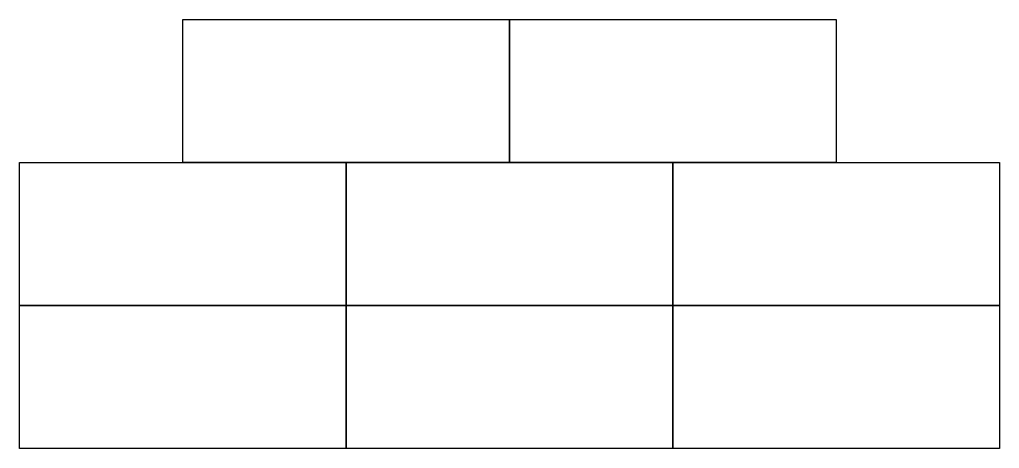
# Model space of a CAD drawing. Header units: inches. Extents: x 65 to 77, y 13.6 to 18.8.
import ezdxf

# ---------------------------------------------------------------- set-up
doc = ezdxf.new("R2010")
doc.units = ezdxf.units.IN
doc.header["$MEASUREMENT"] = 0

msp = doc.modelspace()

# ---------------------------------------------------------------- linework, layer by layer
for points in [[(67.011, 18.837), (71.011, 18.837), (71.011, 17.087), (67.011, 17.087)], [(71.011, 18.837), (75.011, 18.837), (75.011, 17.087), (71.011, 17.087)], [(65.011, 17.087), (69.011, 17.087), (69.011, 15.337), (65.011, 15.337)], [(69.011, 17.087), (73.011, 17.087), (73.011, 15.337), (69.011, 15.337)], [(73.011, 17.087), (77.011, 17.087), (77.011, 15.337), (73.011, 15.337)], [(65.011, 15.337), (69.011, 15.337), (69.011, 13.587), (65.011, 13.587)], [(69.011, 15.337), (73.011, 15.337), (73.011, 13.587), (69.011, 13.587)], [(73.011, 15.337), (77.011, 15.337), (77.011, 13.587), (73.011, 13.587)]]:
    msp.add_lwpolyline(points, close=True)

doc.saveas('drawing.dxf')
